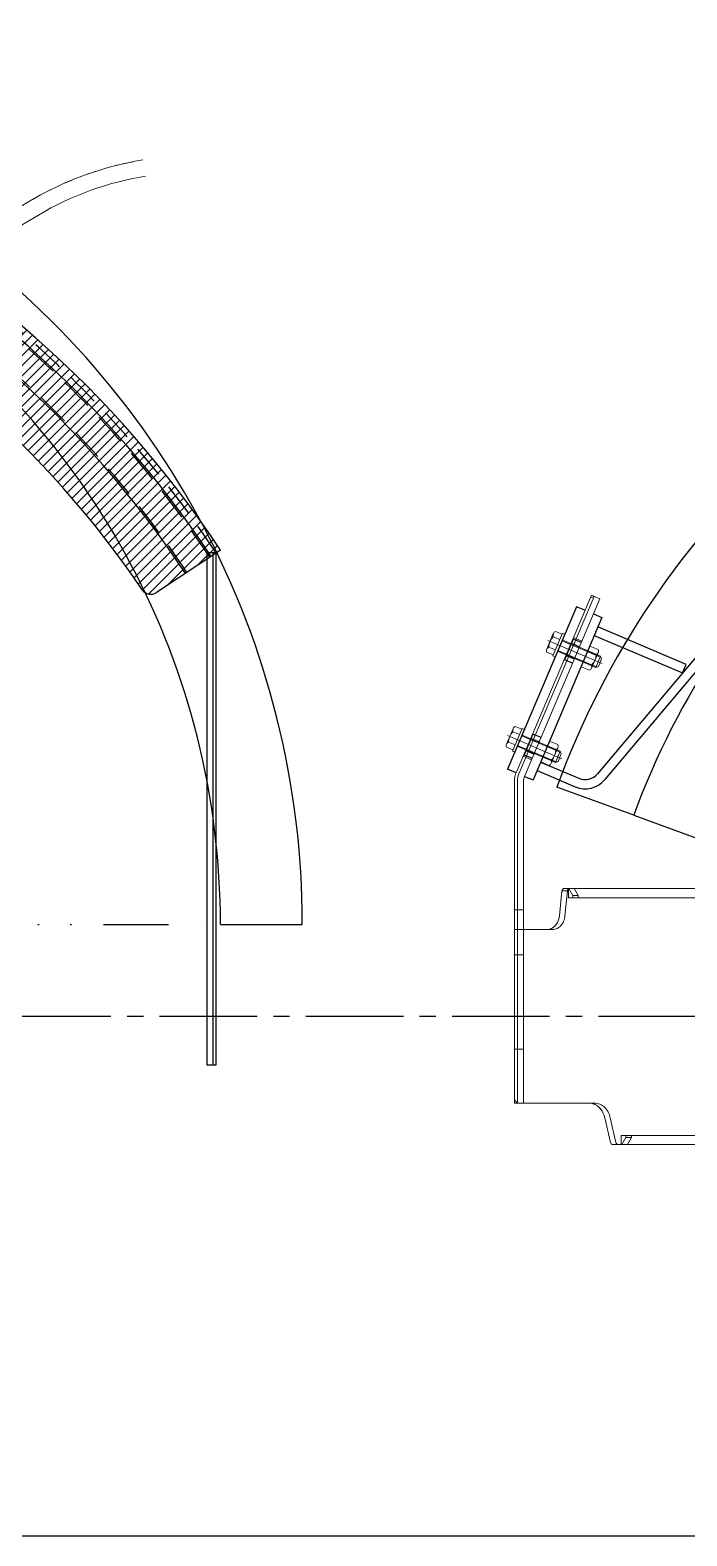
# Model space of a CAD drawing. Header units: millimetres. Extents: x -7970 to 6845, y -11075 to 1978.
# Drawn here: x 623 to 1264, y -10860 to -9390 of the extents above; entities that cross this region are included whole.
import ezdxf

# ---------------------------------------------------------------- set-up
doc = ezdxf.new("R2010")
doc.units = ezdxf.units.MM
doc.header["$LTSCALE"] = 5
for name, pattern in [('CENTER2', [28.575, 19.05, -3.175, 3.175, -3.175]), ('DASHED', [19.05, 12.7, -6.35]), ('DASHED2', [9.525, 6.35, -3.175]), ('DIVIDE', [31.75, 12.7, -6.35, 0, -6.35, 0, -6.35])]:
    doc.linetypes.add(name, pattern=pattern)
for name, color, linetype in [('Layer0016', 7, 'Continuous'), ('Layer0021', 7, 'Continuous'), ('Layer0022', 7, 'Continuous')]:
    doc.layers.add(name, color=color, linetype=linetype)

# ---------------------------------------------------------------- blocks, each defined once
blk = doc.blocks.new('DC_GROUP_ＤＸＦ２５_125')
at = {"layer": 'Layer0016', "color": 3, "linetype": 'Continuous', "lineweight": 13}
for p, q in [((1133.7, -9979.2), (1127.3, -9994.4)), ((1142.6, -9978.9), (1133.2, -10001)), ((1144.9, -9979.9), (1135.5, -10002)), ((1142.2, -9979.8), (1135.9, -9977.2)), ((1144.9, -9979.9), (1142.6, -9978.9)), ((1135.7, -9995), (1129.4, -9992.3)), ((1140, -9984.9), (1133.7, -9982.2)), ((1142.2, -9986.3), (1180.3, -10002.5)), ((1142.5, -9985.4), (1179.8, -10001.2)), ((1133.6, -10000), (1127.3, -9997.4)), ((1135.5, -10002), (1133.2, -10001)), ((1137.8, -9996.4), (1175.1, -10012.3)), ((1138.2, -9995.6), (1176.4, -10011.8)), ((1179.8, -10001.2), (1175.1, -10012.3)), ((1180.9, -10003.8), (1177.8, -10011.2)), ((1179.8, -10001.2), (1180.9, -10003.8)), ((1175.1, -10012.3), (1177.8, -10011.2))]:
    blk.add_line(p, q, dxfattribs=at)
at = {"layer": 'Layer0016', "color": 3, "linetype": 'CENTER2', "lineweight": 13}
blk.add_line((1128.3, -9985.9), (1181.5, -10008.5), dxfattribs=at)
at = {"layer": 'Layer0016', "color": 3, "linetype": 'Continuous', "lineweight": 13}
for centre, radius, start, end in [((1137.3, -9980.7), 3.88, 111.9559, 202.0441), ((1130.9, -9995.9), 3.88, 111.9559, 202.0441), ((1143.2, -9992.2), 13.8, 133.5734, 180.4266)]:
    blk.add_arc(centre, radius, start, end, dxfattribs=at)
blk = doc.blocks.new('DC_GROUP_ＤＸＦ２５_126')
at = {"layer": 'Layer0016', "color": 3, "linetype": 'Continuous', "lineweight": 13}
for p, q in [((1169.3, -9991.4), (1160.8, -10011.6)), ((1169.3, -9991.4), (1177.5, -9994.8)), ((1162.9, -10006.5), (1171.1, -10010)), ((1175.3, -9999.9), (1167.2, -9996.4)), ((1177.5, -9997.8), (1171, -10012.9)), ((1160.8, -10011.6), (1168.9, -10015))]:
    blk.add_line(p, q, dxfattribs=at)
for centre, radius, start, end in [((1173.9, -9996.3), 3.88, 291.9559, 22.0441), ((1161.6, -10000), 13.8, 313.5734, 0.4266), ((1167.5, -10011.4), 3.88, 291.9559, 22.0441)]:
    blk.add_arc(centre, radius, start, end, dxfattribs=at)
blk = doc.blocks.new('DC_GROUP_ＤＸＦ２５_127')
at = {"layer": 'Layer0016', "color": 3, "linetype": 'Continuous', "lineweight": 13}
for p, q in [((1094.4, -10072), (1087.9, -10087.2)), ((1103.2, -10071.7), (1093.8, -10093.8)), ((1100.6, -10077.7), (1094.3, -10075)), ((1105.5, -10072.7), (1096.1, -10094.8)), ((1102.8, -10072.6), (1096.5, -10070)), ((1102.8, -10079.1), (1140.9, -10095.3)), ((1103.1, -10078.2), (1140.4, -10094)), ((1105.5, -10072.7), (1103.2, -10071.7)), ((1094.2, -10092.8), (1087.9, -10090.1)), ((1096.4, -10087.8), (1090, -10085.1)), ((1096.1, -10094.8), (1093.8, -10093.8)), ((1098.5, -10089.2), (1135.7, -10105.1)), ((1098.8, -10088.4), (1137, -10104.6)), ((1140.4, -10094), (1135.7, -10105.1)), ((1141.5, -10096.6), (1138.4, -10104)), ((1140.4, -10094), (1141.5, -10096.6)), ((1135.7, -10105.1), (1138.4, -10104))]:
    blk.add_line(p, q, dxfattribs=at)
at = {"layer": 'Layer0016', "color": 3, "linetype": 'CENTER2', "lineweight": 13}
blk.add_line((1088.9, -10078.7), (1142.1, -10101.3), dxfattribs=at)
at = {"layer": 'Layer0016', "color": 3, "linetype": 'Continuous', "lineweight": 13}
for centre, radius, start, end in [((1103.8, -10085), 13.8, 133.5734, 180.4266), ((1097.9, -10073.5), 3.88, 111.9559, 202.0441), ((1091.5, -10088.7), 3.88, 111.9559, 202.0441)]:
    blk.add_arc(centre, radius, start, end, dxfattribs=at)
blk = doc.blocks.new('DC_GROUP_ＤＸＦ２５_128')
at = {"layer": 'Layer0016', "color": 3, "linetype": 'Continuous', "lineweight": 13}
for p, q in [((1129.9, -10084.2), (1121.4, -10104.4)), ((1136, -10092.7), (1127.8, -10089.2)), ((1129.9, -10084.2), (1138.1, -10087.6)), ((1138.1, -10090.6), (1131.6, -10105.7)), ((1121.4, -10104.4), (1129.5, -10107.8)), ((1123.5, -10099.3), (1131.7, -10102.8))]:
    blk.add_line(p, q, dxfattribs=at)
for centre, radius, start, end in [((1122.2, -10092.8), 13.8, 313.5734, 0.4266), ((1134.5, -10089.1), 3.88, 291.9559, 22.0441), ((1128.1, -10104.2), 3.88, 291.9559, 22.0441)]:
    blk.add_arc(centre, radius, start, end, dxfattribs=at)
blk = doc.blocks.new('DC_GROUP_ＤＸＦ２５_149')
at = {"layer": 'Layer0016', "color": 7, "linetype": 'Continuous', "lineweight": 13}
for p, q in [((-126, -9438.7), (-116.5, -9429.2)), ((-125.5, -9448), (-106.2, -9428.8)), ((-124.9, -9457.4), (-95.9, -9428.4)), ((-124.4, -9466.8), (-85.8, -9428.2)), ((-123.9, -9476.1), (-75.8, -9428.1)), ((-123.3, -9485.5), (-65.8, -9428)), ((-122.8, -9494.9), (-56, -9428.1)), ((-122.3, -9504.2), (-46.2, -9428.2)), ((-119.3, -9511.2), (-36.6, -9428.4)), ((-112.3, -9514.1), (-27, -9428.8)), ((-102, -9513.7), (-17.5, -9429.2)), ((-91.8, -9513.3), (-8.1, -9429.6)), ((-81.7, -9513.1), (1.3, -9430.2)), ((-71.7, -9513), (10.5, -9430.8)), ((-61.8, -9513), (19.7, -9431.6)), ((-52, -9513.1), (28.8, -9432.3)), ((-42.2, -9513.3), (37.9, -9433.2)), ((-32.6, -9513.6), (46.8, -9434.1)), ((-23.1, -9514), (55.7, -9435.1)), ((-13.7, -9514.5), (64.5, -9436.2)), ((-4.4, -9515), (73.3, -9437.4)), ((4.9, -9515.7), (82, -9438.6)), ((14.1, -9516.4), (90.6, -9439.8)), ((23.2, -9517.2), (99.2, -9441.2)), ((32.2, -9518.1), (107.7, -9442.6)), ((41.1, -9519), (116.1, -9444)), ((50, -9520.1), (124.5, -9445.5)), ((58.8, -9521.2), (132.8, -9447.1)), ((67.5, -9522.4), (141.1, -9448.7)), ((76.1, -9523.6), (149.3, -9450.4)), ((84.7, -9524.9), (157.5, -9452.2)), ((93.2, -9526.3), (165.6, -9454)), ((101.7, -9527.8), (173.6, -9455.8)), ((110.1, -9529.3), (181.6, -9457.7)), ((118.4, -9530.9), (189.5, -9459.7)), ((126.6, -9532.5), (197.4, -9461.7)), ((134.8, -9534.2), (205.3, -9463.8)), ((142.9, -9536), (213, -9465.9)), ((151, -9537.8), (220.8, -9468.1)), ((159, -9539.7), (228.5, -9470.3)), ((167, -9541.7), (236.1, -9472.6)), ((174.9, -9543.7), (243.7, -9474.9)), ((182.7, -9545.7), (251.2, -9477.2)), ((190.5, -9547.9), (258.7, -9479.6)), ((198.2, -9550), (266.1, -9482.1)), ((205.9, -9552.3), (273.5, -9484.6)), ((213.5, -9554.5), (280.9, -9487.2)), ((221.1, -9556.9), (288.2, -9489.7)), ((228.6, -9559.2), (295.5, -9492.4)), ((236.1, -9561.7), (302.7, -9495.1)), ((243.5, -9564.2), (309.9, -9497.8)), ((250.9, -9566.7), (317, -9500.6)), ((258.2, -9569.3), (324.1, -9503.4)), ((265.4, -9571.9), (331.1, -9506.2)), ((272.7, -9574.6), (338.1, -9509.1)), ((279.8, -9577.3), (345.1, -9512.1)), ((287, -9580.1), (352, -9515)), ((294, -9582.9), (358.9, -9518.1)), ((301.1, -9585.8), (365.7, -9521.1)), ((308.1, -9588.7), (372.5, -9524.2)), ((315, -9591.6), (379.3, -9527.4)), ((321.9, -9594.6), (386, -9530.5)), ((328.8, -9597.7), (392.7, -9533.8)), ((335.6, -9600.8), (399.3, -9537)), ((342.3, -9603.9), (405.9, -9540.3)), ((349.1, -9607.1), (412.5, -9543.6)), ((355.7, -9610.3), (419, -9547)), ((362.4, -9613.6), (425.5, -9550.4)), ((369, -9616.9), (432, -9553.9)), ((375.5, -9620.2), (438.4, -9557.4)), ((382, -9623.6), (444.7, -9560.9)), ((388.5, -9627), (451.1, -9564.5)), ((394.9, -9630.5), (457.4, -9568.1)), ((401.3, -9634), (463.7, -9571.7)), ((407.7, -9637.6), (469.9, -9575.4)), ((414, -9641.1), (476.1, -9579.1)), ((420.3, -9644.8), (482.2, -9582.8)), ((426.5, -9648.4), (488.3, -9586.6)), ((432.7, -9652.2), (494.4, -9590.4)), ((438.8, -9655.9), (500.5, -9594.3)), ((444.9, -9659.7), (506.5, -9598.1)), ((451, -9663.5), (512.5, -9602.1)), ((457, -9667.4), (518.4, -9606)), ((463, -9671.3), (524.3, -9610)), ((469, -9675.2), (530.2, -9614)), ((474.9, -9679.2), (536, -9618.1)), ((480.8, -9683.2), (541.8, -9622.2)), ((486.6, -9687.3), (547.6, -9626.3)), ((492.4, -9691.4), (553.3, -9630.5)), ((498.2, -9695.5), (559, -9634.7)), ((503.9, -9699.7), (564.7, -9638.9)), ((509.6, -9703.9), (570.3, -9643.2)), ((515.3, -9708.1), (575.9, -9647.5)), ((520.9, -9712.4), (581.5, -9651.8)), ((526.5, -9716.7), (587, -9656.2)), ((532, -9721.1), (592.5, -9660.6)), ((537.6, -9725.5), (598, -9665)), ((543, -9729.9), (603.4, -9669.5)), ((548.5, -9734.4), (608.8, -9674)), ((553.9, -9738.9), (614.2, -9678.5)), ((559.2, -9743.4), (619.5, -9683.1)), ((564.6, -9748), (624.8, -9687.7)), ((569.9, -9752.6), (630.1, -9692.4)), ((575.1, -9757.2), (635.3, -9697)), ((580.3, -9761.9), (640.5, -9701.7)), ((585.5, -9766.6), (645.7, -9706.5)), ((590.7, -9771.4), (650.8, -9711.2)), ((595.8, -9776.2), (655.9, -9716)), ((600.8, -9781), (661, -9720.9)), ((605.9, -9785.8), (666, -9725.7)), ((610.9, -9790.7), (671, -9730.6)), ((615.9, -9795.7), (676, -9735.6)), ((620.8, -9800.6), (680.9, -9740.5)), ((625.7, -9805.6), (685.8, -9745.5)), ((630.5, -9810.7), (690.7, -9750.6)), ((635.4, -9815.8), (695.5, -9755.6)), ((640.2, -9820.9), (700.3, -9760.7)), ((644.9, -9826), (705.1, -9765.9)), ((649.6, -9831.2), (709.8, -9771)), ((654.3, -9836.4), (714.5, -9776.2)), ((658.9, -9841.7), (719.2, -9781.4)), ((663.6, -9847), (723.8, -9786.7)), ((668.1, -9852.3), (728.4, -9792)), ((672.7, -9857.7), (733, -9797.3)), ((677.2, -9863.1), (737.5, -9802.7)), ((681.6, -9868.5), (742, -9808.1)), ((686, -9874), (746.5, -9813.5)), ((690.4, -9879.5), (750.9, -9819)), ((694.8, -9885), (755.3, -9824.5)), ((699.1, -9890.6), (759.7, -9830)), ((703.4, -9896.2), (764, -9835.6)), ((707.6, -9901.9), (768.3, -9841.2)), ((711.8, -9907.6), (772.6, -9846.8)), ((716, -9913.3), (776.8, -9852.5)), ((720.1, -9919.1), (781, -9858.2)), ((724.2, -9924.9), (785.2, -9863.9)), ((728.3, -9930.7), (789.3, -9869.7)), ((732.3, -9936.6), (793.4, -9875.5)), ((738.2, -9940.6), (797.5, -9881.3)), ((756.5, -9932.2), (801.5, -9887.2)), ((785.9, -9912.7), (805.5, -9893.1))]:
    blk.add_line(p, q, dxfattribs=at)
blk = doc.blocks.new('DC_GROUP_ＤＸＦ２５_210')
at = {"layer": 'Layer0016', "color": 4, "linetype": 'Continuous', "lineweight": 25}
for p, q in [((-219.2, -9566.3), (-248.8, -9492)), ((808.5, -10263), (888.5, -10263))]:
    blk.add_line(p, q, dxfattribs=at)
at = {"layer": 'Layer0016', "color": 7, "linetype": 'DIVIDE', "lineweight": 25}
for p, q in [((-219.2, -9566.3), (58.5, -10263)), ((58.5, -10263), (808.5, -10263))]:
    blk.add_line(p, q, dxfattribs=at)
at = {"layer": 'Layer0016', "color": 4, "linetype": 'Continuous', "lineweight": 25}
for radius in [830, 750]:
    blk.add_arc((58.5, -10263), radius, 0.0003, 111.7328, dxfattribs=at)
blk = doc.blocks.new('DC_GROUP_ＤＸＦ２５_211')
at = {"layer": 'Layer0016', "color": 4, "linetype": 'Continuous', "lineweight": 25}
for p, q in [((2416.4, -9853.3), (2469.6, -9793.6)), ((1212.3, -10156.5), (1137.2, -10129.1))]:
    blk.add_line(p, q, dxfattribs=at)
at = {"layer": 'Layer0016', "color": 7, "linetype": 'DIVIDE', "lineweight": 25}
for p, q in [((1917.1, -10413), (2416.4, -9853.3)), ((1212.3, -10156.5), (1917.1, -10413))]:
    blk.add_line(p, q, dxfattribs=at)
at = {"layer": 'Layer0016', "color": 4, "linetype": 'Continuous', "lineweight": 25}
for radius in [830, 750]:
    blk.add_arc((1917.1, -10413), radius, 48.2675, 160, dxfattribs=at)

msp = doc.modelspace()

# ---------------------------------------------------------------- linework, layer by layer
at = {"layer": 'Layer0016', "color": 3, "linetype": 'Continuous', "lineweight": 25}
for p, q in [((808.544, -9897.696), (745.997, -9939.174)), ((795.377, -10400.459), (795.377, -9900.459)), ((804.377, -9900.459), (795.377, -9900.459)), ((801.377, -10400.459), (801.377, -9900.459)), ((804.377, -10400.459), (804.377, -9900.459)), ((1156.33, -9952.893), (1088.996, -10111.52)), ((1181.183, -9963.443), (1113.85, -10122.07)), ((1164.614, -9956.41), (1156.33, -9952.893)), ((1172.899, -9959.926), (1181.183, -9963.443)), ((1304.139, -9964.973), (1177.012, -10115.968)), ((1263.429, -10009.218), (1177.276, -9972.648)), ((1311.023, -9970.769), (1183.897, -10121.764)), ((1153.235, -9984.497), (1144.639, -10004.748)), ((1151.477, -9988.639), (1159.301, -9991.961)), ((1161.059, -9987.818), (1153.235, -9984.497)), ((1173.759, -9980.932), (1259.913, -10017.502)), ((1152.463, -10008.069), (1144.639, -10004.748)), ((1146.397, -10000.606), (1154.221, -10003.927)), ((1259.913, -10017.502), (1263.429, -10009.218)), ((1113.845, -10077.294), (1105.249, -10097.545)), ((1112.087, -10081.436), (1119.911, -10084.758)), ((1121.669, -10080.615), (1113.845, -10077.294)), ((1105.249, -10097.545), (1113.073, -10100.866)), ((1107.007, -10093.403), (1114.831, -10096.724)), ((1097.281, -10115.037), (1088.996, -10111.52)), ((1121.274, -10104.58), (1158.521, -10120.391)), ((1105.565, -10118.553), (1113.85, -10122.07)), ((1117.757, -10112.865), (1155.004, -10128.675)), ((804.377, -10400.459), (795.377, -10400.459)), ((-3318.645, -10859.97), (6845.062, -10859.97))]:
    msp.add_line(p, q, dxfattribs=at)
at = {"layer": 'Layer0016', "color": 7, "linetype": 'CENTER2', "lineweight": 25}
msp.add_line((6845.062, -10352.97), (-3333.705, -10352.97), dxfattribs=at)
at = {"layer": 'Layer0016', "color": 3, "linetype": 'Continuous', "lineweight": 25}
for centre, radius, start, end in [((-66.518, -10478.01), 1050, 33.551115, 93.275829), ((-66.518, -10478.01), 1039, 33.551118, 93.275829), ((-66.518, -10478.01), 1009, 33.551118, 93.275829), ((-66.518, -10478.01), 965, 34.138826, 92.688166), ((740.47, -9930.84), 10, 214.138826, 303.55111), ((1164.773, -10105.663), 25, 247, 319.905055), ((1164.773, -10105.663), 16, 247, 319.905055)]:
    msp.add_arc(centre, radius, start, end, dxfattribs=at)
at = {"layer": 'Layer0016', "color": 3, "linetype": 'DASHED2', "lineweight": 25}
for radius in [1045, 1037.4, 1010.6]:
    msp.add_arc((-66.518, -10478.01), radius, 33.551118, 93.275829, dxfattribs=at)
at = {"layer": 'Layer0021', "color": 7, "linetype": 'Continuous', "lineweight": 18}
for p, q in [((1097.281, -10115.037), (1170.846, -9941.728)), ((1173.608, -9942.9), (1100.042, -10116.209)), ((1179.131, -9945.244), (1105.565, -10118.553)), ((1173.608, -9942.9), (1169.674, -9944.489)), ((1170.846, -9941.728), (1179.131, -9945.244)), ((1095.611, -10437.47), (1095.611, -10123.242)), ((1098.611, -10437.47), (1098.611, -10123.242)), ((1104.611, -10437.47), (1104.611, -10123.242)), ((1139.624, -10254.812), (1142.058, -10230.433)), ((1142.058, -10230.433), (1147.474, -10230.433)), ((1144.415, -10227.97), (1290.257, -10227.97)), ((1145.04, -10254.812), (1147.474, -10230.433)), ((1148.471, -10227.97), (1148.471, -10236.97)), ((1152.682, -10234.97), (1148.768, -10227.97)), ((1154.184, -10227.97), (1158.099, -10234.97)), ((1142.038, -10230.598), (1139.618, -10254.83)), ((1147.454, -10230.598), (1145.035, -10254.83)), ((1158.099, -10236.97), (1148.471, -10236.97)), ((1158.099, -10234.97), (1152.682, -10234.97)), ((1152.682, -10236.97), (1152.682, -10234.97)), ((1158.099, -10236.97), (1158.099, -10234.97)), ((1158.099, -10236.97), (1287.735, -10236.97)), ((1104.611, -10248.774), (1095.611, -10248.774)), ((1095.611, -10267.97), (1104.611, -10267.97)), ((1104.611, -10267.97), (1133.15, -10267.97)), ((1133.148, -10267.97), (1133.15, -10267.97)), ((1098.611, -10437.47), (1095.611, -10434.47)), ((1095.611, -10437.47), (1174.047, -10437.47)), ((1189.486, -10475.802), (1183.976, -10451.919)), ((1194.902, -10475.802), (1189.392, -10451.919)), ((1206.103, -10477.97), (1191.788, -10477.97)), ((1204.601, -10468.97), (1200.08, -10468.97)), ((1200.08, -10468.97), (1200.08, -10477.97)), ((1200.687, -10477.97), (1204.601, -10470.97)), ((1210.017, -10468.97), (1204.601, -10468.97)), ((1204.601, -10470.97), (1204.601, -10468.97)), ((1210.017, -10470.97), (1204.601, -10470.97)), ((1210.017, -10470.97), (1206.103, -10477.97)), ((1206.103, -10477.97), (1290.257, -10477.97)), ((1287.735, -10468.97), (1210.017, -10468.97)), ((1210.017, -10470.97), (1210.017, -10468.97))]:
    msp.add_line(p, q, dxfattribs=at)
at = {"layer": 'Layer0021', "color": 7, "linetype": 'DASHED2', "lineweight": 18}
for p, q in [((1161.645, -9986.438), (1153.361, -9982.921)), ((1104.202, -10098.731), (1112.487, -10102.247))]:
    msp.add_line(p, q, dxfattribs=at)
at = {"layer": 'Layer0021', "color": 8, "linetype": 'DASHED', "lineweight": 18}
for p, q in [((1104.611, -10292.64), (1095.611, -10292.64)), ((1095.611, -10385.004), (1104.611, -10385.004))]:
    msp.add_line(p, q, dxfattribs=at)
at = {"layer": 'Layer0021', "color": 7, "linetype": 'Continuous', "lineweight": 18}
for centre, radius, start, end in [((1116.611, -10123.242), 21, 157, 180), ((1116.611, -10123.242), 18, 157, 180), ((1116.611, -10123.242), 12, 157, 180), ((1127.478, -10257.506), 10.504, 290.469446, 298.080945), ((1168.448, -10451.021), 13.575, 68.020147, 71.726177)]:
    msp.add_arc(centre, radius, start, end, dxfattribs=at)
for points, knots in [([(1144.415, -10227.97), (1144.125, -10227.97), (1143.52, -10228.114), (1142.49, -10228.916), (1142.105, -10229.922), (1142.038, -10230.598)], [0, 0, 0, 0, 0.22696348, 0.46828808, 1, 1, 1, 1]), ([(1144.415, -10227.97), (1144.136, -10227.97), (1143.556, -10228.102), (1142.553, -10228.846), (1142.151, -10229.79), (1142.058, -10230.433)], [0, 0, 0, 0, 0.22779161, 0.46907088, 1, 1, 1, 1]), ([(1147.454, -10230.598), (1147.521, -10229.922), (1147.907, -10228.916), (1148.936, -10228.114), (1149.541, -10227.97), (1149.831, -10227.97)], [0, 0, 0, 0, 0.53171192, 0.77303652, 1, 1, 1, 1]), ([(1147.474, -10230.433), (1147.548, -10229.922), (1147.89, -10228.965), (1148.676, -10228.281), (1149.106, -10228.111)], [0, 0, 0, 0, 0.52771009, 1, 1, 1, 1]), ([(1139.618, -10254.83), (1139.443, -10256.59), (1138.612, -10259.987), (1135.967, -10264.308), (1132.206, -10267.253), (1129.181, -10267.97), (1127.731, -10267.97)], [0, 0, 0, 0, 0.27517463, 0.53479785, 0.77451055, 1, 1, 1, 1]), ([(1132.422, -10266.773), (1134.43, -10265.703), (1137.95, -10262.064), (1139.374, -10257.317), (1139.624, -10254.812)], [0, 0, 0, 0, 0.47469607, 1, 1, 1, 1]), ([(1145.04, -10254.812), (1144.865, -10256.574), (1144.035, -10259.974), (1141.391, -10264.302), (1137.629, -10267.252), (1134.6, -10267.97), (1133.15, -10267.97)], [0, 0, 0, 0, 0.27517596, 0.53481499, 0.77452924, 1, 1, 1, 1]), ([(1133.15, -10267.97), (1134.598, -10267.969), (1137.623, -10267.253), (1141.383, -10264.308), (1144.028, -10259.987), (1144.859, -10256.59), (1145.035, -10254.83)], [0, 0, 0, 0, 0.22541478, 0.46515059, 0.72479884, 1, 1, 1, 1]), ([(1127.733, -10267.97), (1128.022, -10267.97), (1129.183, -10267.917), (1130.333, -10267.651), (1131.151, -10267.346)], [0, 0, 0, 0, 0.24816761, 1, 1, 1, 1]), ([(1168.63, -10437.47), (1170.352, -10437.47), (1173.92, -10438.216), (1178.55, -10441.353), (1182.097, -10446.085), (1183.511, -10449.904), (1183.976, -10451.919)], [0, 0, 0, 0, 0.22817089, 0.46815599, 0.72594268, 1, 1, 1, 1]), ([(1172.704, -10438.131), (1172.374, -10438.022), (1171.048, -10437.641), (1169.661, -10437.47), (1168.63, -10437.47)], [0, 0, 0, 0, 0.25261735, 1, 1, 1, 1]), ([(1183.976, -10451.919), (1183.284, -10448.921), (1181.381, -10444.62), (1177.241, -10440.386), (1174.792, -10438.943), (1173.529, -10438.433)], [0, 0, 0, 0, 0.52370679, 0.76818282, 1, 1, 1, 1]), ([(1174.047, -10437.47), (1175.768, -10437.47), (1179.336, -10438.216), (1183.966, -10441.353), (1187.514, -10446.085), (1188.927, -10449.904), (1189.392, -10451.919)], [0, 0, 0, 0, 0.22817089, 0.46815599, 0.72594268, 1, 1, 1, 1]), ([(1189.486, -10475.802), (1189.62, -10476.383), (1190.044, -10477.217), (1190.995, -10477.857), (1191.53, -10477.97), (1191.788, -10477.97)], [0, 0, 0, 0, 0.52922461, 0.77071524, 1, 1, 1, 1]), ([(1197.204, -10477.97), (1196.946, -10477.97), (1196.411, -10477.857), (1195.46, -10477.217), (1195.036, -10476.383), (1194.902, -10475.802)], [0, 0, 0, 0, 0.22928476, 0.47077539, 1, 1, 1, 1])]:
    msp.add_open_spline(points, degree=3, knots=knots, dxfattribs=at)
msp.add_open_spline([(1149.106, -10228.111), (1149.335, -10228.02), (1149.585, -10227.97), (1149.831, -10227.97)], degree=3, dxfattribs=at)
at = {"layer": 'Layer0022', "color": 7, "linetype": 'DASHED2', "lineweight": 18}
msp.add_line((168.43, -9825.843), (622.559, -9556.827), dxfattribs=at)
at = {"layer": 'Layer0022', "color": 7, "linetype": 'Continuous', "lineweight": 18}
for p, q in [((181.295, -9818.205), (622.568, -9556.799)), ((236.529, -9804.081), (630.723, -9570.565))]:
    msp.add_line(p, q, dxfattribs=at)
at = {"layer": 'Layer0022', "color": 7, "linetype": 'DASHED2', "lineweight": 18}
msp.add_arc((783.614, -9828.705), 316, 99.301335, 120.641532, dxfattribs=at)
at = {"layer": 'Layer0022', "color": 7, "linetype": 'Continuous', "lineweight": 18}
for radius in [316, 300]:
    msp.add_arc((783.625, -9828.675), radius, 99.3, 120.642074, dxfattribs=at)

# ---------------------------------------------------------------- block references
at = {"layer": 'Layer0016', "linetype": 'Continuous'}
for name in ['DC_GROUP_ＤＸＦ２５_210', 'DC_GROUP_ＤＸＦ２５_149', 'DC_GROUP_ＤＸＦ２５_211', 'DC_GROUP_ＤＸＦ２５_125', 'DC_GROUP_ＤＸＦ２５_126', 'DC_GROUP_ＤＸＦ２５_127', 'DC_GROUP_ＤＸＦ２５_128']:
    msp.add_blockref(name, (0, 0), dxfattribs=at)

doc.saveas('drawing.dxf')
